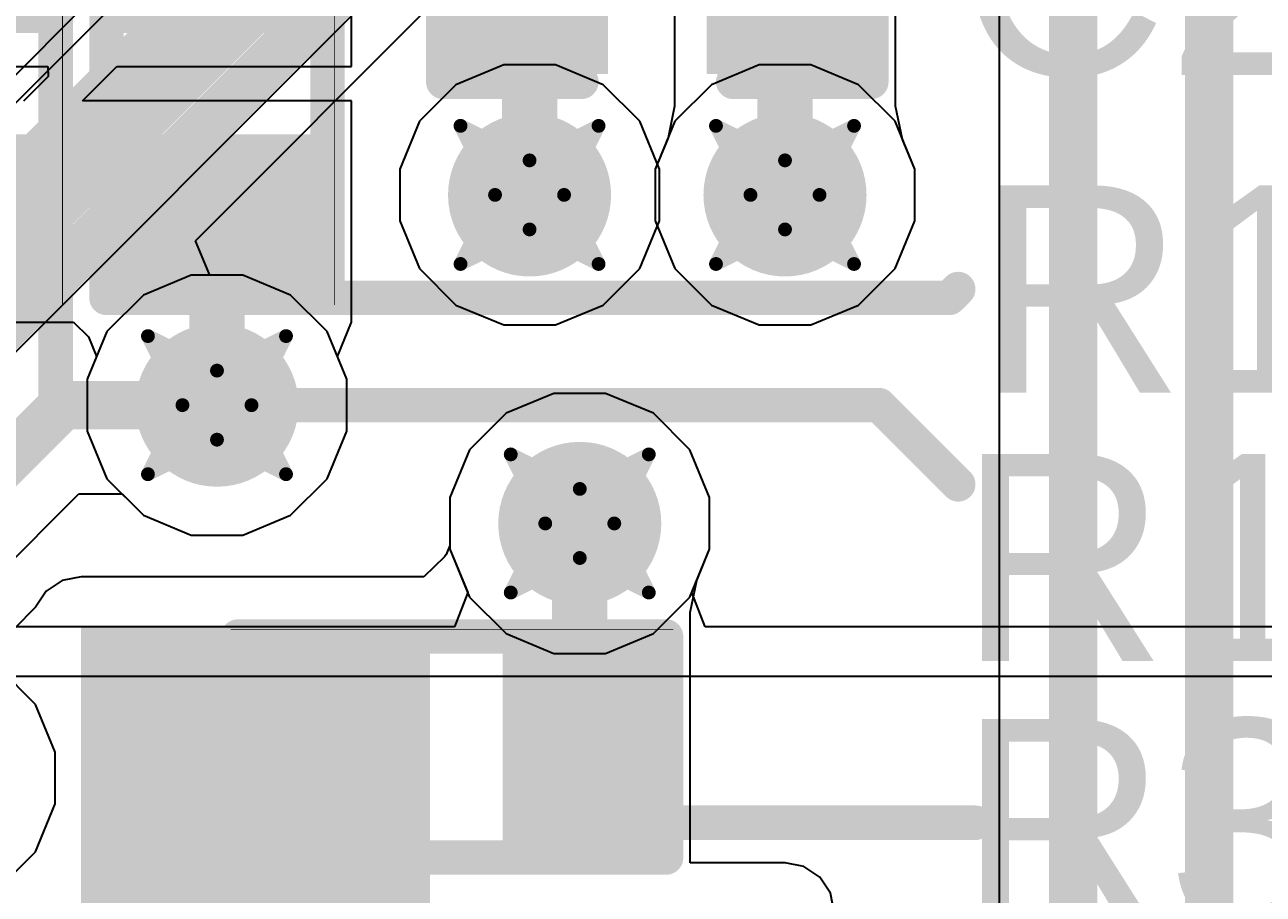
# Model space of a CAD drawing. Header units: inches. Extents: x -3 to 289, y -11 to 89.
# Drawn here: x 99.68 to 104.237, y 8.444 to 11.641 of the extents above; entities that cross this region are included whole.
import ezdxf

# ---------------------------------------------------------------- set-up
doc = ezdxf.new("R2010")
doc.units = ezdxf.units.IN
for name, color, linetype in [('Bottom Layer', 5, 'Continuous'), ('Drill Drawing', 1, 'Continuous'), ('Layer 1', 16, 'Continuous'), ('Layer 2', 76, 'Continuous'), ('Top Layer', 1, 'Continuous'), ('Top Overlay', 2, 'Continuous'), ('Top Paste', 8, 'Continuous'), ('Top Solder', 216, 'Continuous'), ('Via Holes', 16, 'Continuous')]:
    doc.layers.add(name, color=color, linetype=linetype)
doc.styles.add('Arial', font='', dxfattribs={"height": 0.2})
doc.styles.get('Arial').set_extended_font_data('Arial')

# ---------------------------------------------------------------- blocks, each defined once
blk = doc.blocks.new('R___0402_34')
at = {"layer": 'Top Layer'}
for points in [[(-0.6985, -0.3175), (-0.6985, 0.3175), (-0.2413, 0.3175), (-0.2413, -0.3175)], [(0.2413, -0.3175), (0.2413, 0.3175), (0.6985, 0.3175), (0.6985, -0.3175)]]:
    blk.add_hatch(color=1, dxfattribs=at).paths.add_polyline_path(points)
at = {"layer": 'Top Paste'}
for points in [[(-0.6985, -0.3175), (-0.6985, 0.3175), (-0.2413, 0.3175), (-0.2413, -0.3175)], [(0.2413, -0.3175), (0.2413, 0.3175), (0.6985, 0.3175), (0.6985, -0.3175)]]:
    blk.add_hatch(color=8, dxfattribs=at).paths.add_polyline_path(points)
at = {"layer": 'Top Solder'}
for points in [[(-0.7535, -0.3725), (-0.7535, 0.3725), (-0.1863, 0.3725), (-0.1863, -0.3725)], [(0.1863, -0.3725), (0.1863, 0.3725), (0.7535, 0.3725), (0.7535, -0.3725)]]:
    blk.add_hatch(color=216, dxfattribs=at).paths.add_polyline_path(points)
at = {"layer": 'Top Overlay'}
for points in [[(0.7874, 0.4064, 0.127, 0.127, 0), (-0.7874, 0.4064, 0.127, 0.127, 0)], [(-0.7874, 0.4064, 0.127, 0.127, 0), (-0.7874, -0.4064, 0.127, 0.127, 0)], [(0.7874, 0.4064, 0.127, 0.127, 0), (0.7874, -0.4064, 0.127, 0.127, 0)], [(0.7874, -0.4064, 0.127, 0.127, 0), (-0.7874, -0.4064, 0.127, 0.127, 0)], [(0.8128, -0.4318, 0.00323, 0.00323, 0), (-0.8128, -0.4318, 0.00323, 0.00323, 0)]]:
    blk.add_lwpolyline(points, format="xyseb", dxfattribs=at)
for points in [[(-0.8191, 0.4064, 0.0635, 0.0635, 1), (-0.7556, 0.4064, 0.0635, 0.0635, 1)], [(-0.8191, 0.4064, 0.0635, 0.0635, 1), (-0.7556, 0.4064, 0.0635, 0.0635, 1)], [(0.7556, 0.4064, 0.0635, 0.0635, 1), (0.8191, 0.4064, 0.0635, 0.0635, 1)], [(0.7556, 0.4064, 0.0635, 0.0635, 1), (0.8191, 0.4064, 0.0635, 0.0635, 1)], [(-0.8191, -0.4064, 0.0635, 0.0635, 1), (-0.7556, -0.4064, 0.0635, 0.0635, 1)], [(-0.8191, -0.4064, 0.0635, 0.0635, 1), (-0.7556, -0.4064, 0.0635, 0.0635, 1)], [(0.7556, -0.4064, 0.0635, 0.0635, 1), (0.8191, -0.4064, 0.0635, 0.0635, 1)], [(0.7556, -0.4064, 0.0635, 0.0635, 1), (0.8191, -0.4064, 0.0635, 0.0635, 1)], [(-0.8136, -0.4318, 0.00161, 0.00161, 1), (-0.812, -0.4318, 0.00161, 0.00161, 1)], [(0.812, -0.4318, 0.00161, 0.00161, 1), (0.8136, -0.4318, 0.00161, 0.00161, 1)]]:
    blk.add_lwpolyline(points, format="xyseb", close=True, dxfattribs=at)
blk = doc.blocks.new('R___0402_49')
at = {"layer": 'Top Layer'}
for points in [[(-0.6985, -0.3175), (-0.6985, 0.3175), (-0.2413, 0.3175), (-0.2413, -0.3175)], [(0.2413, -0.3175), (0.2413, 0.3175), (0.6985, 0.3175), (0.6985, -0.3175)]]:
    blk.add_hatch(color=1, dxfattribs=at).paths.add_polyline_path(points)
at = {"layer": 'Top Paste'}
for points in [[(-0.6985, -0.3175), (-0.6985, 0.3175), (-0.2413, 0.3175), (-0.2413, -0.3175)], [(0.2413, -0.3175), (0.2413, 0.3175), (0.6985, 0.3175), (0.6985, -0.3175)]]:
    blk.add_hatch(color=8, dxfattribs=at).paths.add_polyline_path(points)
at = {"layer": 'Top Solder'}
for points in [[(-0.7535, -0.3725), (-0.7535, 0.3725), (-0.1863, 0.3725), (-0.1863, -0.3725)], [(0.1863, -0.3725), (0.1863, 0.3725), (0.7535, 0.3725), (0.7535, -0.3725)]]:
    blk.add_hatch(color=216, dxfattribs=at).paths.add_polyline_path(points)
at = {"layer": 'Top Overlay'}
for points in [[(-0.7874, 0.4064, 0.127, 0.127, 0), (-0.7874, -0.4064, 0.127, 0.127, 0)], [(-0.7874, 0.4064, 0.127, 0.127, 0), (0.7874, 0.4064, 0.127, 0.127, 0)], [(0.7874, 0.4064, 0.127, 0.127, 0), (0.7874, -0.4064, 0.127, 0.127, 0)], [(-0.7874, -0.4064, 0.127, 0.127, 0), (0.7874, -0.4064, 0.127, 0.127, 0)], [(-0.8128, -0.4318, 0.00323, 0.00323, 0), (0.8128, -0.4318, 0.00323, 0.00323, 0)]]:
    blk.add_lwpolyline(points, format="xyseb", dxfattribs=at)
for points in [[(-0.8191, 0.4064, 0.0635, 0.0635, 1), (-0.7556, 0.4064, 0.0635, 0.0635, 1)], [(-0.8191, 0.4064, 0.0635, 0.0635, 1), (-0.7556, 0.4064, 0.0635, 0.0635, 1)], [(0.7556, 0.4064, 0.0635, 0.0635, 1), (0.8191, 0.4064, 0.0635, 0.0635, 1)], [(0.7556, 0.4064, 0.0635, 0.0635, 1), (0.8191, 0.4064, 0.0635, 0.0635, 1)], [(-0.8191, -0.4064, 0.0635, 0.0635, 1), (-0.7556, -0.4064, 0.0635, 0.0635, 1)], [(-0.8191, -0.4064, 0.0635, 0.0635, 1), (-0.7556, -0.4064, 0.0635, 0.0635, 1)], [(0.7556, -0.4064, 0.0635, 0.0635, 1), (0.8191, -0.4064, 0.0635, 0.0635, 1)], [(0.7556, -0.4064, 0.0635, 0.0635, 1), (0.8191, -0.4064, 0.0635, 0.0635, 1)], [(-0.8136, -0.4318, 0.00161, 0.00161, 1), (-0.812, -0.4318, 0.00161, 0.00161, 1)], [(0.812, -0.4318, 0.00161, 0.00161, 1), (0.8136, -0.4318, 0.00161, 0.00161, 1)]]:
    blk.add_lwpolyline(points, format="xyseb", close=True, dxfattribs=at)
blk = doc.blocks.new('R___0402_50')
at = {"layer": 'Top Layer'}
for points in [[(-0.6985, -0.3175), (-0.6985, 0.3175), (-0.2413, 0.3175), (-0.2413, -0.3175)], [(0.2413, -0.3175), (0.2413, 0.3175), (0.6985, 0.3175), (0.6985, -0.3175)]]:
    blk.add_hatch(color=1, dxfattribs=at).paths.add_polyline_path(points)
at = {"layer": 'Top Paste'}
for points in [[(-0.6985, -0.3175), (-0.6985, 0.3175), (-0.2413, 0.3175), (-0.2413, -0.3175)], [(0.2413, -0.3175), (0.2413, 0.3175), (0.6985, 0.3175), (0.6985, -0.3175)]]:
    blk.add_hatch(color=8, dxfattribs=at).paths.add_polyline_path(points)
at = {"layer": 'Top Solder'}
for points in [[(-0.7535, -0.3725), (-0.7535, 0.3725), (-0.1863, 0.3725), (-0.1863, -0.3725)], [(0.1863, -0.3725), (0.1863, 0.3725), (0.7535, 0.3725), (0.7535, -0.3725)]]:
    blk.add_hatch(color=216, dxfattribs=at).paths.add_polyline_path(points)
at = {"layer": 'Top Overlay'}
for points in [[(-0.7874, 0.4064, 0.127, 0.127, 0), (-0.7874, -0.4064, 0.127, 0.127, 0)], [(-0.7874, 0.4064, 0.127, 0.127, 0), (0.7874, 0.4064, 0.127, 0.127, 0)], [(0.7874, 0.4064, 0.127, 0.127, 0), (0.7874, -0.4064, 0.127, 0.127, 0)], [(-0.7874, -0.4064, 0.127, 0.127, 0), (0.7874, -0.4064, 0.127, 0.127, 0)], [(-0.8128, -0.4318, 0.00323, 0.00323, 0), (0.8128, -0.4318, 0.00323, 0.00323, 0)]]:
    blk.add_lwpolyline(points, format="xyseb", dxfattribs=at)
for points in [[(-0.8191, 0.4064, 0.0635, 0.0635, 1), (-0.7556, 0.4064, 0.0635, 0.0635, 1)], [(-0.8191, 0.4064, 0.0635, 0.0635, 1), (-0.7556, 0.4064, 0.0635, 0.0635, 1)], [(0.7556, 0.4064, 0.0635, 0.0635, 1), (0.8191, 0.4064, 0.0635, 0.0635, 1)], [(0.7556, 0.4064, 0.0635, 0.0635, 1), (0.8191, 0.4064, 0.0635, 0.0635, 1)], [(-0.8191, -0.4064, 0.0635, 0.0635, 1), (-0.7556, -0.4064, 0.0635, 0.0635, 1)], [(-0.8191, -0.4064, 0.0635, 0.0635, 1), (-0.7556, -0.4064, 0.0635, 0.0635, 1)], [(0.7556, -0.4064, 0.0635, 0.0635, 1), (0.8191, -0.4064, 0.0635, 0.0635, 1)], [(0.7556, -0.4064, 0.0635, 0.0635, 1), (0.8191, -0.4064, 0.0635, 0.0635, 1)], [(-0.8136, -0.4318, 0.00161, 0.00161, 1), (-0.812, -0.4318, 0.00161, 0.00161, 1)], [(0.812, -0.4318, 0.00161, 0.00161, 1), (0.8136, -0.4318, 0.00161, 0.00161, 1)]]:
    blk.add_lwpolyline(points, format="xyseb", close=True, dxfattribs=at)
blk = doc.blocks.new('____0402_130')
at = {"layer": 'Top Layer'}
for points in [[(-0.6985, -0.3175), (-0.6985, 0.3175), (-0.2413, 0.3175), (-0.2413, -0.3175)], [(0.2413, -0.3175), (0.2413, 0.3175), (0.6985, 0.3175), (0.6985, -0.3175)]]:
    blk.add_hatch(color=1, dxfattribs=at).paths.add_polyline_path(points)
at = {"layer": 'Top Paste'}
for points in [[(-0.6985, -0.3175), (-0.6985, 0.3175), (-0.2413, 0.3175), (-0.2413, -0.3175)], [(0.2413, -0.3175), (0.2413, 0.3175), (0.6985, 0.3175), (0.6985, -0.3175)]]:
    blk.add_hatch(color=8, dxfattribs=at).paths.add_polyline_path(points)
at = {"layer": 'Top Solder'}
for points in [[(-0.7585, -0.3775), (-0.7585, 0.3775), (-0.1813, 0.3775), (-0.1813, -0.3775)], [(0.1813, -0.3775), (0.1813, 0.3775), (0.7585, 0.3775), (0.7585, -0.3775)]]:
    blk.add_hatch(color=216, dxfattribs=at).paths.add_polyline_path(points)
at = {"layer": 'Top Overlay'}
for points in [[(-0.7874, -0.4064, 0.127, 0.127, 0), (-0.7874, 0.4064, 0.127, 0.127, 0)], [(-0.7874, 0.4064, 0.127, 0.127, 0), (-0.2794, 0.4064, 0.127, 0.127, 0)], [(0.2794, 0.4064, 0.127, 0.127, 0), (0.7874, 0.4064, 0.127, 0.127, 0)], [(0.7874, -0.4064, 0.127, 0.127, 0), (0.7874, 0.4064, 0.127, 0.127, 0)], [(-0.7874, -0.4064, 0.127, 0.127, 0), (-0.2794, -0.4064, 0.127, 0.127, 0)], [(0.2794, -0.4064, 0.127, 0.127, 0), (0.7874, -0.4064, 0.127, 0.127, 0)]]:
    blk.add_lwpolyline(points, format="xyseb", dxfattribs=at)
for points in [[(-0.8191, 0.4064, 0.0635, 0.0635, 1), (-0.7556, 0.4064, 0.0635, 0.0635, 1)], [(-0.8191, 0.4064, 0.0635, 0.0635, 1), (-0.7556, 0.4064, 0.0635, 0.0635, 1)], [(-0.3111, 0.4064, 0.0635, 0.0635, 1), (-0.2477, 0.4064, 0.0635, 0.0635, 1)], [(0.2477, 0.4064, 0.0635, 0.0635, 1), (0.3111, 0.4064, 0.0635, 0.0635, 1)], [(0.7556, 0.4064, 0.0635, 0.0635, 1), (0.8191, 0.4064, 0.0635, 0.0635, 1)], [(0.7556, 0.4064, 0.0635, 0.0635, 1), (0.8191, 0.4064, 0.0635, 0.0635, 1)], [(-0.8191, -0.4064, 0.0635, 0.0635, 1), (-0.7556, -0.4064, 0.0635, 0.0635, 1)], [(-0.8191, -0.4064, 0.0635, 0.0635, 1), (-0.7556, -0.4064, 0.0635, 0.0635, 1)], [(-0.3111, -0.4064, 0.0635, 0.0635, 1), (-0.2477, -0.4064, 0.0635, 0.0635, 1)], [(0.2477, -0.4064, 0.0635, 0.0635, 1), (0.3111, -0.4064, 0.0635, 0.0635, 1)], [(0.7556, -0.4064, 0.0635, 0.0635, 1), (0.8191, -0.4064, 0.0635, 0.0635, 1)], [(0.7556, -0.4064, 0.0635, 0.0635, 1), (0.8191, -0.4064, 0.0635, 0.0635, 1)]]:
    blk.add_lwpolyline(points, format="xyseb", close=True, dxfattribs=at)

msp = doc.modelspace()

# ---------------------------------------------------------------- hatches: boundary and pattern name
at = {"layer": 'Bottom Layer'}
h = msp.add_hatch(color=5, dxfattribs=at)
edge = h.paths.add_edge_path()
edge.add_arc((101.5375, 11.0154), 0.3, 0, 360)
h = msp.add_hatch(color=5, dxfattribs=at)
edge = h.paths.add_edge_path()
edge.add_arc((102.4773, 11.0154), 0.3, 0, 360)
h = msp.add_hatch(color=5, dxfattribs=at)
edge = h.paths.add_edge_path()
edge.add_arc((100.3875, 10.2423), 0.3, 0, 360)
h = msp.add_hatch(color=5, dxfattribs=at)
edge = h.paths.add_edge_path()
edge.add_arc((101.7222, 9.8072), 0.3, 0, 360)
at = {"layer": 'Layer 1'}
h = msp.add_hatch(color=16, dxfattribs=at)
edge = h.paths.add_edge_path()
edge.add_arc((101.5375, 11.0154), 0.3, 0, 360)
h = msp.add_hatch(color=16, dxfattribs=at)
edge = h.paths.add_edge_path()
edge.add_arc((102.4773, 11.0154), 0.3, 0, 360)
h = msp.add_hatch(color=16, dxfattribs=at)
edge = h.paths.add_edge_path()
edge.add_arc((100.3875, 10.2423), 0.3, 0, 360)
h = msp.add_hatch(color=16, dxfattribs=at)
edge = h.paths.add_edge_path()
edge.add_arc((101.7222, 9.8072), 0.3, 0, 360)
at = {"layer": 'Layer 2'}
h = msp.add_hatch(color=76, dxfattribs=at)
edge = h.paths.add_edge_path()
edge.add_arc((101.5375, 11.0154), 0.3, 0, 360)
h = msp.add_hatch(color=76, dxfattribs=at)
edge = h.paths.add_edge_path()
edge.add_arc((102.4773, 11.0154), 0.3, 0, 360)
h = msp.add_hatch(color=76, dxfattribs=at)
edge = h.paths.add_edge_path()
edge.add_arc((100.3875, 10.2423), 0.3, 0, 360)
h = msp.add_hatch(color=76, dxfattribs=at)
edge = h.paths.add_edge_path()
edge.add_arc((101.7222, 9.8072), 0.3, 0, 360)
at = {"layer": 'Top Layer'}
h = msp.add_hatch(color=1, dxfattribs=at)
edge = h.paths.add_edge_path()
edge.add_arc((101.5375, 11.0154), 0.3, 0, 360)
h = msp.add_hatch(color=1, dxfattribs=at)
edge = h.paths.add_edge_path()
edge.add_arc((102.4773, 11.0154), 0.3, 0, 360)
h = msp.add_hatch(color=1, dxfattribs=at)
edge = h.paths.add_edge_path()
edge.add_arc((100.3875, 10.2423), 0.3, 0, 360)
h = msp.add_hatch(color=1, dxfattribs=at)
edge = h.paths.add_edge_path()
edge.add_arc((101.7222, 9.8072), 0.3, 0, 360)
msp.add_hatch(color=1, dxfattribs=at).paths.add_polyline_path([(99.8875, 6.978), (101.1709, 6.978), (101.1709, 9.4295), (99.8875, 9.4295)])
at = {"layer": 'Via Holes'}
h = msp.add_hatch(color=7, dxfattribs=at)
edge = h.paths.add_edge_path()
edge.add_arc((101.5375, 11.0154), 0.15, 0, 360)
h = msp.add_hatch(color=7, dxfattribs=at)
edge = h.paths.add_edge_path()
edge.add_arc((102.4773, 11.0154), 0.15, 0, 360)
h = msp.add_hatch(color=7, dxfattribs=at)
edge = h.paths.add_edge_path()
edge.add_arc((100.3875, 10.2423), 0.15, 0, 360)
h = msp.add_hatch(color=7, dxfattribs=at)
edge = h.paths.add_edge_path()
edge.add_arc((101.7222, 9.8072), 0.15, 0, 360)

# ---------------------------------------------------------------- linework, layer by layer
at = {"layer": 'Bottom Layer'}
for p, q in [((100.3638, 12.0708), (99.2207, 10.9278)), ((99.2883, 10.0798), (100.9164, 11.7078)), ((102.3823, 11.4932), (102.2066, 11.4205)), ((102.5723, 11.4932), (102.3823, 11.4932)), ((102.748, 11.4205), (102.5723, 11.4932)), ((102.2066, 11.4205), (102.0722, 11.2861)), ((102.8824, 11.2861), (102.748, 11.4205)), ((102.0722, 11.2861), (101.9995, 11.1105)), ((102.9551, 11.1105), (102.8824, 11.2861)), ((101.9995, 11.1105), (101.9995, 10.9204)), ((102.9551, 10.9204), (102.9551, 11.1105)), ((101.9995, 10.9204), (102.0722, 10.7448)), ((102.8824, 10.7448), (102.9551, 10.9204)), ((100.2925, 10.7201), (100.1168, 10.6473)), ((100.4825, 10.7201), (100.2925, 10.7201)), ((100.6582, 10.6473), (100.4825, 10.7201)), ((102.0722, 10.7448), (102.2066, 10.6104)), ((102.748, 10.6104), (102.8824, 10.7448)), ((100.1168, 10.6473), (99.9824, 10.5129)), ((100.7926, 10.5129), (100.6582, 10.6473)), ((102.2066, 10.6104), (102.3823, 10.5376)), ((102.5723, 10.5376), (102.748, 10.6104)), ((102.3823, 10.5376), (102.5723, 10.5376)), ((99.9824, 10.5129), (99.9097, 10.3373)), ((100.8653, 10.3373), (100.7926, 10.5129)), ((99.9097, 10.3373), (99.9097, 10.1472)), ((100.8653, 10.1472), (100.8653, 10.3373)), ((101.6272, 10.285), (101.4516, 10.2122)), ((101.8172, 10.285), (101.6272, 10.285)), ((101.9929, 10.2122), (101.8172, 10.285)), ((101.4516, 10.2122), (101.3171, 10.0778)), ((102.1273, 10.0778), (101.9929, 10.2122)), ((99.9097, 10.1472), (99.9824, 9.9716)), ((100.7926, 9.9716), (100.8653, 10.1472)), ((101.3171, 10.0778), (101.2444, 9.9022)), ((102.2, 9.9022), (102.1273, 10.0778)), ((99.9824, 9.9716), (100.1168, 9.8372)), ((100.6582, 9.8372), (100.7926, 9.9716)), ((101.2444, 9.9022), (101.2444, 9.7121)), ((102.2, 9.7121), (102.2, 9.9022)), ((100.1168, 9.8372), (100.2925, 9.7645)), ((100.4825, 9.7645), (100.6582, 9.8372)), ((100.2925, 9.7645), (100.4825, 9.7645)), ((101.2444, 9.7121), (101.3099, 9.5539)), ((102.1345, 9.5539), (102.2, 9.7121)), ((101.3099, 9.5539), (101.2608, 9.4269)), ((102.1836, 9.4269), (102.1345, 9.5539)), ((101.2608, 9.4269), (98.8248, 9.4269)), ((116.4154, 9.4269), (102.1836, 9.4269)), ((98.8248, 9.2456), (117.7772, 9.2456))]:
    msp.add_line(p, q, dxfattribs=at)
msp.add_lwpolyline([(99.0594, 10.3087, 0.2794, 0.2794, 0), (100.6875, 11.9368, 0.2794, 0.2794, 0)], format="xyseb", dxfattribs=at)
at = {"layer": 'Drill Drawing'}
for points in [[(101.2835, 11.2694, 0.0508, 0.0508, 0), (101.5375, 11.1424, 0.0508, 0.0508, 0)], [(101.2835, 11.2694, 0.0508, 0.0508, 0), (101.4105, 11.0154, 0.0508, 0.0508, 0)], [(101.5375, 11.1424, 0.0508, 0.0508, 0), (101.7915, 11.2694, 0.0508, 0.0508, 0)], [(101.6645, 11.0154, 0.0508, 0.0508, 0), (101.7915, 11.2694, 0.0508, 0.0508, 0)], [(102.2233, 11.2694, 0.0508, 0.0508, 0), (102.4773, 11.1424, 0.0508, 0.0508, 0)], [(102.2233, 11.2694, 0.0508, 0.0508, 0), (102.3503, 11.0154, 0.0508, 0.0508, 0)], [(102.4773, 11.1424, 0.0508, 0.0508, 0), (102.7313, 11.2694, 0.0508, 0.0508, 0)], [(102.6043, 11.0154, 0.0508, 0.0508, 0), (102.7313, 11.2694, 0.0508, 0.0508, 0)], [(101.2835, 10.7614, 0.0508, 0.0508, 0), (101.4105, 11.0154, 0.0508, 0.0508, 0)], [(101.6645, 11.0154, 0.0508, 0.0508, 0), (101.7915, 10.7614, 0.0508, 0.0508, 0)], [(102.2233, 10.7614, 0.0508, 0.0508, 0), (102.3503, 11.0154, 0.0508, 0.0508, 0)], [(102.6043, 11.0154, 0.0508, 0.0508, 0), (102.7313, 10.7614, 0.0508, 0.0508, 0)], [(101.2835, 10.7614, 0.0508, 0.0508, 0), (101.5375, 10.8884, 0.0508, 0.0508, 0)], [(101.5375, 10.8884, 0.0508, 0.0508, 0), (101.7915, 10.7614, 0.0508, 0.0508, 0)], [(102.2233, 10.7614, 0.0508, 0.0508, 0), (102.4773, 10.8884, 0.0508, 0.0508, 0)], [(102.4773, 10.8884, 0.0508, 0.0508, 0), (102.7313, 10.7614, 0.0508, 0.0508, 0)], [(100.1335, 10.4963, 0.0508, 0.0508, 0), (100.3875, 10.3693, 0.0508, 0.0508, 0)], [(100.1335, 10.4963, 0.0508, 0.0508, 0), (100.2605, 10.2423, 0.0508, 0.0508, 0)], [(100.3875, 10.3693, 0.0508, 0.0508, 0), (100.6415, 10.4963, 0.0508, 0.0508, 0)], [(100.5145, 10.2423, 0.0508, 0.0508, 0), (100.6415, 10.4963, 0.0508, 0.0508, 0)], [(100.1335, 9.9883, 0.0508, 0.0508, 0), (100.2605, 10.2423, 0.0508, 0.0508, 0)], [(100.5145, 10.2423, 0.0508, 0.0508, 0), (100.6415, 9.9883, 0.0508, 0.0508, 0)], [(100.1335, 9.9883, 0.0508, 0.0508, 0), (100.3875, 10.1153, 0.0508, 0.0508, 0)], [(100.3875, 10.1153, 0.0508, 0.0508, 0), (100.6415, 9.9883, 0.0508, 0.0508, 0)], [(101.4682, 10.0612, 0.0508, 0.0508, 0), (101.7222, 9.9342, 0.0508, 0.0508, 0)], [(101.4682, 10.0612, 0.0508, 0.0508, 0), (101.5952, 9.8072, 0.0508, 0.0508, 0)], [(101.7222, 9.9342, 0.0508, 0.0508, 0), (101.9762, 10.0612, 0.0508, 0.0508, 0)], [(101.8492, 9.8072, 0.0508, 0.0508, 0), (101.9762, 10.0612, 0.0508, 0.0508, 0)], [(101.4682, 9.5532, 0.0508, 0.0508, 0), (101.5952, 9.8072, 0.0508, 0.0508, 0)], [(101.8492, 9.8072, 0.0508, 0.0508, 0), (101.9762, 9.5532, 0.0508, 0.0508, 0)], [(101.4682, 9.5532, 0.0508, 0.0508, 0), (101.7222, 9.6802, 0.0508, 0.0508, 0)], [(101.7222, 9.6802, 0.0508, 0.0508, 0), (101.9762, 9.5532, 0.0508, 0.0508, 0)]]:
    msp.add_lwpolyline(points, format="xyseb", dxfattribs=at)
for points in [[(101.2708, 11.2694, 0.0254, 0.0254, 1), (101.2962, 11.2694, 0.0254, 0.0254, 1)], [(101.2708, 11.2694, 0.0254, 0.0254, 1), (101.2962, 11.2694, 0.0254, 0.0254, 1)], [(101.7788, 11.2694, 0.0254, 0.0254, 1), (101.8042, 11.2694, 0.0254, 0.0254, 1)], [(101.7788, 11.2694, 0.0254, 0.0254, 1), (101.8042, 11.2694, 0.0254, 0.0254, 1)], [(102.2106, 11.2694, 0.0254, 0.0254, 1), (102.236, 11.2694, 0.0254, 0.0254, 1)], [(102.2106, 11.2694, 0.0254, 0.0254, 1), (102.236, 11.2694, 0.0254, 0.0254, 1)], [(102.7186, 11.2694, 0.0254, 0.0254, 1), (102.744, 11.2694, 0.0254, 0.0254, 1)], [(102.7186, 11.2694, 0.0254, 0.0254, 1), (102.744, 11.2694, 0.0254, 0.0254, 1)], [(101.5248, 11.1424, 0.0254, 0.0254, 1), (101.5502, 11.1424, 0.0254, 0.0254, 1)], [(101.5248, 11.1424, 0.0254, 0.0254, 1), (101.5502, 11.1424, 0.0254, 0.0254, 1)], [(102.4646, 11.1424, 0.0254, 0.0254, 1), (102.49, 11.1424, 0.0254, 0.0254, 1)], [(102.4646, 11.1424, 0.0254, 0.0254, 1), (102.49, 11.1424, 0.0254, 0.0254, 1)], [(101.3978, 11.0154, 0.0254, 0.0254, 1), (101.4232, 11.0154, 0.0254, 0.0254, 1)], [(101.3978, 11.0154, 0.0254, 0.0254, 1), (101.4232, 11.0154, 0.0254, 0.0254, 1)], [(101.6518, 11.0154, 0.0254, 0.0254, 1), (101.6772, 11.0154, 0.0254, 0.0254, 1)], [(101.6518, 11.0154, 0.0254, 0.0254, 1), (101.6772, 11.0154, 0.0254, 0.0254, 1)], [(102.3376, 11.0154, 0.0254, 0.0254, 1), (102.363, 11.0154, 0.0254, 0.0254, 1)], [(102.3376, 11.0154, 0.0254, 0.0254, 1), (102.363, 11.0154, 0.0254, 0.0254, 1)], [(102.5916, 11.0154, 0.0254, 0.0254, 1), (102.617, 11.0154, 0.0254, 0.0254, 1)], [(102.5916, 11.0154, 0.0254, 0.0254, 1), (102.617, 11.0154, 0.0254, 0.0254, 1)], [(101.5248, 10.8884, 0.0254, 0.0254, 1), (101.5502, 10.8884, 0.0254, 0.0254, 1)], [(101.5248, 10.8884, 0.0254, 0.0254, 1), (101.5502, 10.8884, 0.0254, 0.0254, 1)], [(102.4646, 10.8884, 0.0254, 0.0254, 1), (102.49, 10.8884, 0.0254, 0.0254, 1)], [(102.4646, 10.8884, 0.0254, 0.0254, 1), (102.49, 10.8884, 0.0254, 0.0254, 1)], [(101.2708, 10.7614, 0.0254, 0.0254, 1), (101.2962, 10.7614, 0.0254, 0.0254, 1)], [(101.2708, 10.7614, 0.0254, 0.0254, 1), (101.2962, 10.7614, 0.0254, 0.0254, 1)], [(101.7788, 10.7614, 0.0254, 0.0254, 1), (101.8042, 10.7614, 0.0254, 0.0254, 1)], [(101.7788, 10.7614, 0.0254, 0.0254, 1), (101.8042, 10.7614, 0.0254, 0.0254, 1)], [(102.2106, 10.7614, 0.0254, 0.0254, 1), (102.236, 10.7614, 0.0254, 0.0254, 1)], [(102.2106, 10.7614, 0.0254, 0.0254, 1), (102.236, 10.7614, 0.0254, 0.0254, 1)], [(102.7186, 10.7614, 0.0254, 0.0254, 1), (102.744, 10.7614, 0.0254, 0.0254, 1)], [(102.7186, 10.7614, 0.0254, 0.0254, 1), (102.744, 10.7614, 0.0254, 0.0254, 1)], [(100.1208, 10.4963, 0.0254, 0.0254, 1), (100.1462, 10.4963, 0.0254, 0.0254, 1)], [(100.1208, 10.4963, 0.0254, 0.0254, 1), (100.1462, 10.4963, 0.0254, 0.0254, 1)], [(100.6288, 10.4963, 0.0254, 0.0254, 1), (100.6542, 10.4963, 0.0254, 0.0254, 1)], [(100.6288, 10.4963, 0.0254, 0.0254, 1), (100.6542, 10.4963, 0.0254, 0.0254, 1)], [(100.3748, 10.3693, 0.0254, 0.0254, 1), (100.4002, 10.3693, 0.0254, 0.0254, 1)], [(100.3748, 10.3693, 0.0254, 0.0254, 1), (100.4002, 10.3693, 0.0254, 0.0254, 1)], [(100.2478, 10.2423, 0.0254, 0.0254, 1), (100.2732, 10.2423, 0.0254, 0.0254, 1)], [(100.2478, 10.2423, 0.0254, 0.0254, 1), (100.2732, 10.2423, 0.0254, 0.0254, 1)], [(100.5018, 10.2423, 0.0254, 0.0254, 1), (100.5272, 10.2423, 0.0254, 0.0254, 1)], [(100.5018, 10.2423, 0.0254, 0.0254, 1), (100.5272, 10.2423, 0.0254, 0.0254, 1)], [(100.3748, 10.1153, 0.0254, 0.0254, 1), (100.4002, 10.1153, 0.0254, 0.0254, 1)], [(100.3748, 10.1153, 0.0254, 0.0254, 1), (100.4002, 10.1153, 0.0254, 0.0254, 1)], [(101.4555, 10.0612, 0.0254, 0.0254, 1), (101.4809, 10.0612, 0.0254, 0.0254, 1)], [(101.4555, 10.0612, 0.0254, 0.0254, 1), (101.4809, 10.0612, 0.0254, 0.0254, 1)], [(101.9635, 10.0612, 0.0254, 0.0254, 1), (101.9889, 10.0612, 0.0254, 0.0254, 1)], [(101.9635, 10.0612, 0.0254, 0.0254, 1), (101.9889, 10.0612, 0.0254, 0.0254, 1)], [(100.1208, 9.9883, 0.0254, 0.0254, 1), (100.1462, 9.9883, 0.0254, 0.0254, 1)], [(100.1208, 9.9883, 0.0254, 0.0254, 1), (100.1462, 9.9883, 0.0254, 0.0254, 1)], [(100.6288, 9.9883, 0.0254, 0.0254, 1), (100.6542, 9.9883, 0.0254, 0.0254, 1)], [(100.6288, 9.9883, 0.0254, 0.0254, 1), (100.6542, 9.9883, 0.0254, 0.0254, 1)], [(101.7095, 9.9342, 0.0254, 0.0254, 1), (101.7349, 9.9342, 0.0254, 0.0254, 1)], [(101.7095, 9.9342, 0.0254, 0.0254, 1), (101.7349, 9.9342, 0.0254, 0.0254, 1)], [(101.5825, 9.8072, 0.0254, 0.0254, 1), (101.6079, 9.8072, 0.0254, 0.0254, 1)], [(101.5825, 9.8072, 0.0254, 0.0254, 1), (101.6079, 9.8072, 0.0254, 0.0254, 1)], [(101.8365, 9.8072, 0.0254, 0.0254, 1), (101.8619, 9.8072, 0.0254, 0.0254, 1)], [(101.8365, 9.8072, 0.0254, 0.0254, 1), (101.8619, 9.8072, 0.0254, 0.0254, 1)], [(101.7095, 9.6802, 0.0254, 0.0254, 1), (101.7349, 9.6802, 0.0254, 0.0254, 1)], [(101.7095, 9.6802, 0.0254, 0.0254, 1), (101.7349, 9.6802, 0.0254, 0.0254, 1)], [(101.4555, 9.5532, 0.0254, 0.0254, 1), (101.4809, 9.5532, 0.0254, 0.0254, 1)], [(101.4555, 9.5532, 0.0254, 0.0254, 1), (101.4809, 9.5532, 0.0254, 0.0254, 1)], [(101.9635, 9.5532, 0.0254, 0.0254, 1), (101.9889, 9.5532, 0.0254, 0.0254, 1)], [(101.9635, 9.5532, 0.0254, 0.0254, 1), (101.9889, 9.5532, 0.0254, 0.0254, 1)]]:
    msp.add_lwpolyline(points, format="xyseb", close=True, dxfattribs=at)
at = {"layer": 'Layer 1'}
for p, q in [((100.308, 10.8471), (103.688, 14.2271)), ((101.8073, 13.6185), (99.2106, 11.0217)), ((102.3823, 11.4932), (102.2066, 11.4205)), ((102.5723, 11.4932), (102.3823, 11.4932)), ((102.748, 11.4205), (102.5723, 11.4932)), ((102.2066, 11.4205), (102.0722, 11.2861)), ((102.8824, 11.2861), (102.748, 11.4205)), ((102.0722, 11.2861), (101.9995, 11.1105)), ((102.9551, 11.1105), (102.8824, 11.2861)), ((101.9995, 11.1105), (101.9995, 10.9204)), ((102.9551, 10.9204), (102.9551, 11.1105)), ((101.9995, 10.9204), (102.0722, 10.7448)), ((102.8824, 10.7448), (102.9551, 10.9204)), ((100.3606, 10.7201), (100.308, 10.8471)), ((100.4825, 10.7201), (100.3606, 10.7201)), ((100.6582, 10.6473), (100.4825, 10.7201)), ((102.0722, 10.7448), (102.2066, 10.6104)), ((102.748, 10.6104), (102.8824, 10.7448)), ((100.7926, 10.5129), (100.6582, 10.6473)), ((102.2066, 10.6104), (102.3823, 10.5376)), ((102.5723, 10.5376), (102.748, 10.6104)), ((102.3823, 10.5376), (102.5723, 10.5376)), ((100.8653, 10.3373), (100.7926, 10.5129)), ((100.8653, 10.1472), (100.8653, 10.3373)), ((101.6272, 10.285), (101.4516, 10.2122)), ((101.8172, 10.285), (101.6272, 10.285)), ((101.9929, 10.2122), (101.8172, 10.285)), ((101.4516, 10.2122), (101.3171, 10.0778)), ((102.1273, 10.0778), (101.9929, 10.2122)), ((100.7926, 9.9716), (100.8653, 10.1472)), ((101.3171, 10.0778), (101.2444, 9.9022)), ((102.2, 9.9022), (102.1273, 10.0778)), ((100.6582, 9.8372), (100.7926, 9.9716)), ((99.4296, 9.4658), (99.8794, 9.9156)), ((99.8794, 9.9156), (100.0385, 9.9156)), ((100.0385, 9.9156), (100.1168, 9.8372)), ((101.2444, 9.9022), (101.2444, 9.7121)), ((102.2, 9.7121), (102.2, 9.9022)), ((100.1168, 9.8372), (100.2925, 9.7645)), ((100.4825, 9.7645), (100.6582, 9.8372)), ((100.2925, 9.7645), (100.4825, 9.7645)), ((101.2444, 9.7121), (101.3171, 9.5365)), ((102.1273, 9.5365), (102.2, 9.7121)), ((101.3171, 9.5365), (101.4516, 9.4021)), ((101.9929, 9.4021), (102.1273, 9.5365)), ((101.4516, 9.4021), (101.6272, 9.3294)), ((101.8172, 9.3294), (101.9929, 9.4021)), ((101.6272, 9.3294), (101.8172, 9.3294)), ((99.7196, 9.1413), (99.5852, 9.2757)), ((99.7923, 8.9657), (99.7196, 9.1413)), ((99.7923, 8.7756), (99.7923, 8.9657)), ((99.7196, 8.6), (99.7923, 8.7756)), ((99.5852, 8.4656), (99.7196, 8.6))]:
    msp.add_line(p, q, dxfattribs=at)
for points in [[(97.9487, 8.8724, 0.1778, 0.1778, 0), (103.4957, 14.4194, 0.1778, 0.1778, 0)], [(97.8318, 9.2583, 0.1778, 0.1778, 0), (102.0793, 13.5058, 0.1778, 0.1778, 0)], [(98.2467, 8.6675, 0.1778, 0.1778, 0), (99.8215, 10.2423, 0.1778, 0.1778, 0)], [(99.8215, 10.2423, 0.1778, 0.1778, 0), (100.3875, 10.2423, 0.1778, 0.1778, 0)]]:
    msp.add_lwpolyline(points, format="xyseb", dxfattribs=at)
for points in [[(99.777, 10.2423, 0.0889, 0.0889, 1), (99.8659, 10.2423, 0.0889, 0.0889, 1)], [(99.777, 10.2423, 0.0889, 0.0889, 1), (99.8659, 10.2423, 0.0889, 0.0889, 1)], [(100.343, 10.2423, 0.0889, 0.0889, 1), (100.4319, 10.2423, 0.0889, 0.0889, 1)]]:
    msp.add_lwpolyline(points, format="xyseb", close=True, dxfattribs=at)
at = {"layer": 'Layer 2'}
for p, q in [((101.4425, 11.4932), (101.2668, 11.4205)), ((101.6325, 11.4932), (101.4425, 11.4932)), ((101.8082, 11.4205), (101.6325, 11.4932)), ((101.2668, 11.4205), (101.1324, 11.2861)), ((101.9426, 11.2861), (101.8082, 11.4205)), ((101.1324, 11.2861), (101.0597, 11.1105)), ((102.0153, 11.1105), (101.9426, 11.2861)), ((101.0597, 11.1105), (101.0597, 10.9204)), ((102.0153, 10.9204), (102.0153, 11.1105)), ((101.0597, 10.9204), (101.1324, 10.7448)), ((101.9426, 10.7448), (102.0153, 10.9204)), ((100.2925, 10.7201), (100.1168, 10.6473)), ((100.4825, 10.7201), (100.2925, 10.7201)), ((100.6582, 10.6473), (100.4825, 10.7201)), ((101.1324, 10.7448), (101.2668, 10.6104)), ((101.8082, 10.6104), (101.9426, 10.7448)), ((100.1168, 10.6473), (99.9824, 10.5129)), ((100.7926, 10.5129), (100.6582, 10.6473)), ((101.2668, 10.6104), (101.4425, 10.5376)), ((101.6325, 10.5376), (101.8082, 10.6104)), ((101.4425, 10.5376), (101.6325, 10.5376)), ((99.9824, 10.5129), (99.9097, 10.3373)), ((100.8653, 10.3373), (100.7926, 10.5129)), ((99.9097, 10.3373), (99.9097, 10.1472)), ((100.8653, 10.1472), (100.8653, 10.3373)), ((99.9097, 10.1472), (99.9824, 9.9716)), ((100.7926, 9.9716), (100.8653, 10.1472)), ((99.9824, 9.9716), (100.1168, 9.8372)), ((100.6582, 9.8372), (100.7926, 9.9716)), ((100.1168, 9.8372), (100.2925, 9.7645)), ((100.4825, 9.7645), (100.6582, 9.8372)), ((100.2925, 9.7645), (100.4825, 9.7645)), ((99.7196, 9.1413), (99.5852, 9.2757)), ((99.7923, 8.9657), (99.7196, 9.1413)), ((99.7923, 8.7756), (99.7923, 8.9657)), ((99.7196, 8.6), (99.7923, 8.7756)), ((99.5852, 8.4656), (99.7196, 8.6))]:
    msp.add_line(p, q, dxfattribs=at)
at = {"layer": 'Top Layer'}
for p, q in [((103.2656, 12.801), (103.2656, 6.2786)), ((102.0709, 12.3181), (102.0709, 11.3423)), ((102.8837, 11.3423), (102.8837, 12.3329)), ((100.8828, 11.4878), (100.8828, 12.005)), ((98.8922, 11.4877), (99.7651, 11.4877)), ((99.7651, 11.4877), (99.7658, 11.4877)), ((99.7658, 11.4877), (99.7659, 11.4505)), ((99.8922, 11.3608), (100.0191, 11.4878)), ((100.0191, 11.4878), (100.8828, 11.4878)), ((99.7659, 11.4505), (99.6761, 11.3607)), ((99.893, 11.3608), (99.8922, 11.3608)), ((100.0097, 11.3608), (99.893, 11.3608)), ((100.8828, 11.3608), (100.0097, 11.3608)), ((100.8828, 10.548), (100.8828, 11.3608)), ((102.0709, 11.3423), (102.047, 11.2252)), ((102.0709, 11.3423), (102.0709, 11.3423)), ((102.91, 11.2193), (102.8837, 11.3423)), ((102.8837, 11.3423), (102.8837, 11.3423)), ((102.8837, 11.3423), (102.8837, 11.3423)), ((102.047, 11.2252), (101.9995, 11.1105)), ((102.9551, 11.1105), (102.91, 11.2193)), ((101.9995, 11.1105), (101.9995, 10.9204)), ((102.9551, 10.9204), (102.9551, 11.1105)), ((101.9995, 10.9204), (102.0722, 10.7448)), ((102.8824, 10.7448), (102.9551, 10.9204)), ((102.0722, 10.7448), (102.2066, 10.6104)), ((102.748, 10.6104), (102.8824, 10.7448)), ((102.2066, 10.6104), (102.3823, 10.5376)), ((102.5723, 10.5376), (102.748, 10.6104)), ((98.9956, 10.5479), (99.8594, 10.5479)), ((99.8594, 10.5479), (99.9146, 10.4934)), ((100.8306, 10.421), (100.8828, 10.548)), ((100.8828, 10.548), (100.8828, 10.548)), ((102.3823, 10.5376), (102.5723, 10.5376)), ((99.9146, 10.4934), (99.9444, 10.421)), ((99.9444, 10.421), (99.9097, 10.3373)), ((100.8653, 10.3373), (100.8306, 10.421)), ((99.9097, 10.3373), (99.9097, 10.1472)), ((100.8653, 10.1472), (100.8653, 10.3373)), ((101.6272, 10.285), (101.4516, 10.2122)), ((101.8172, 10.285), (101.6272, 10.285)), ((101.9929, 10.2122), (101.8172, 10.285)), ((101.4516, 10.2122), (101.3171, 10.0778)), ((102.1273, 10.0778), (101.9929, 10.2122)), ((99.9097, 10.1472), (99.9824, 9.9716)), ((100.7926, 9.9716), (100.8653, 10.1472)), ((101.3171, 10.0778), (101.2444, 9.9022)), ((102.2, 9.9022), (102.1273, 10.0778)), ((99.9824, 9.9716), (100.1168, 9.8372)), ((100.6582, 9.8372), (100.7926, 9.9716)), ((101.2444, 9.9022), (101.2444, 9.7256)), ((102.2, 9.7121), (102.2, 9.9022)), ((100.1168, 9.8372), (100.2925, 9.7645)), ((100.4825, 9.7645), (100.6582, 9.8372)), ((100.2925, 9.7645), (100.4825, 9.7645)), ((101.2444, 9.7256), (101.2303, 9.6926)), ((102.1525, 9.5974), (102.2, 9.7121)), ((101.2241, 9.6841), (101.1489, 9.6108)), ((101.2303, 9.6926), (101.2241, 9.6841)), ((99.8181, 9.597), (99.7593, 9.5577)), ((99.8875, 9.6108), (99.8181, 9.597)), ((101.1489, 9.6108), (99.8875, 9.6108)), ((102.1286, 9.4803), (102.1525, 9.5974)), ((99.7593, 9.5577), (99.72, 9.4988)), ((99.72, 9.4988), (99.6422, 9.4213)), ((102.1286, 8.5593), (102.1286, 9.4803)), ((102.1286, 9.4803), (102.1286, 9.4803)), ((102.4773, 8.5593), (102.1286, 8.5593)), ((102.5467, 8.5455), (102.4773, 8.5593)), ((102.6055, 8.5062), (102.5467, 8.5455)), ((102.6448, 8.4474), (102.6055, 8.5062)), ((102.6586, 8.378), (102.6448, 8.4474))]:
    msp.add_line(p, q, dxfattribs=at)
for points in [[(103.5375, 6.1659, 0.1778, 0.1778, 0), (103.5375, 13.5788, 0.1778, 0.1778, 0)], [(104.0375, 6.1803, 0.1778, 0.1778, 0), (104.0375, 13.5788, 0.1778, 0.1778, 0)], [(101.5375, 11.0154, 0.2032, 0.2032, 0), (101.5375, 11.8376, 0.2032, 0.2032, 0)], [(102.4773, 11.5201, 0.1778, 0.1778, 0), (102.4773, 11.8376, 0.1778, 0.1778, 0)], [(102.4773, 11.0154, 0.2032, 0.2032, 0), (102.4773, 11.5201, 0.2032, 0.2032, 0)], [(100.3875, 10.2423, 0.2032, 0.2032, 0), (100.3875, 10.9544, 0.2032, 0.2032, 0)], [(101.7222, 8.985, 0.2032, 0.2032, 0), (101.7222, 9.8072, 0.2032, 0.2032, 0)]]:
    msp.add_lwpolyline(points, format="xyseb", dxfattribs=at)
for points in [[(102.4265, 11.5201, 0.1016, 0.1016, 1), (102.5281, 11.5201, 0.1016, 0.1016, 1)], [(102.4328, 11.5201, 0.0889, 0.0889, 1), (102.5217, 11.5201, 0.0889, 0.0889, 1)], [(101.4867, 11.0154, 0.1016, 0.1016, 1), (101.5883, 11.0154, 0.1016, 0.1016, 1)], [(102.4265, 11.0154, 0.1016, 0.1016, 1), (102.5281, 11.0154, 0.1016, 0.1016, 1)], [(100.3367, 10.9544, 0.1016, 0.1016, 1), (100.4383, 10.9544, 0.1016, 0.1016, 1)], [(100.3367, 10.2423, 0.1016, 0.1016, 1), (100.4383, 10.2423, 0.1016, 0.1016, 1)], [(101.6714, 9.8072, 0.1016, 0.1016, 1), (101.773, 9.8072, 0.1016, 0.1016, 1)], [(101.6714, 8.985, 0.1016, 0.1016, 1), (101.773, 8.985, 0.1016, 0.1016, 1)]]:
    msp.add_lwpolyline(points, format="xyseb", close=True, dxfattribs=at)
at = {"layer": 'Top Overlay'}
for points in [[(103.0822, 10.6369, 0.127, 0.127, 0), (103.1145, 10.6692, 0.127, 0.127, 0)], [(99.7939, 10.2677, 0.127, 0.127, 0), (99.7939, 10.6368, 0.127, 0.127, 0)], [(100.7939, 10.6369, 0.127, 0.127, 0), (103.0822, 10.6369, 0.127, 0.127, 0)], [(99.7939, 10.2677, 0.127, 0.127, 0), (99.8193, 10.2423, 0.127, 0.127, 0)], [(99.8193, 10.2423, 0.127, 0.127, 0), (102.8233, 10.2423, 0.127, 0.127, 0)], [(102.8233, 10.2423, 0.127, 0.127, 0), (103.1145, 9.9511, 0.127, 0.127, 0)], [(102.0397, 8.7066, 0.127, 0.127, 0), (103.178, 8.7066, 0.127, 0.127, 0)]]:
    msp.add_lwpolyline(points, format="xyseb", dxfattribs=at)
for points in [[(103.0827, 10.6692, 0.0635, 0.0635, 1), (103.1462, 10.6692, 0.0635, 0.0635, 1)], [(99.7621, 10.6368, 0.0635, 0.0635, 1), (99.8256, 10.6368, 0.0635, 0.0635, 1)], [(100.7621, 10.6369, 0.0635, 0.0635, 1), (100.8256, 10.6369, 0.0635, 0.0635, 1)], [(103.0504, 10.6369, 0.0635, 0.0635, 1), (103.1139, 10.6369, 0.0635, 0.0635, 1)], [(103.0504, 10.6369, 0.0635, 0.0635, 1), (103.1139, 10.6369, 0.0635, 0.0635, 1)], [(99.7621, 10.2677, 0.0635, 0.0635, 1), (99.8256, 10.2677, 0.0635, 0.0635, 1)], [(99.7621, 10.2677, 0.0635, 0.0635, 1), (99.8256, 10.2677, 0.0635, 0.0635, 1)], [(99.7875, 10.2423, 0.0635, 0.0635, 1), (99.851, 10.2423, 0.0635, 0.0635, 1)], [(99.7875, 10.2423, 0.0635, 0.0635, 1), (99.851, 10.2423, 0.0635, 0.0635, 1)], [(102.7916, 10.2423, 0.0635, 0.0635, 1), (102.8551, 10.2423, 0.0635, 0.0635, 1)], [(102.7916, 10.2423, 0.0635, 0.0635, 1), (102.8551, 10.2423, 0.0635, 0.0635, 1)], [(103.0827, 9.9511, 0.0635, 0.0635, 1), (103.1462, 9.9511, 0.0635, 0.0635, 1)], [(102.008, 8.7066, 0.0635, 0.0635, 1), (102.0715, 8.7066, 0.0635, 0.0635, 1)], [(103.1462, 8.7066, 0.0635, 0.0635, 1), (103.2097, 8.7066, 0.0635, 0.0635, 1)]]:
    msp.add_lwpolyline(points, format="xyseb", close=True, dxfattribs=at)

# ---------------------------------------------------------------- block references
msp.add_blockref('____0402_130', (102.0074, 11.8376))
for name, p, rotation in [('R___0402_50', (99.3875, 11.4242), 90), ('R___0402_49', (100.3875, 11.4243), 90), ('R___0402_34', (101.2523, 8.985), 180)]:
    msp.add_blockref(name, p, dxfattribs=dict(rotation=rotation))

# ---------------------------------------------------------------- texts
at = {"layer": 'Top Overlay', "style": 'Arial'}
for s, p in [('C23', (103.1145, 11.4567)), ('R18', (103.178, 10.2883)), ('R19', (103.1145, 9.3009)), ('R36', (103.1145, 8.3258))]:
    msp.add_text(s, height=0.762, dxfattribs=at).set_placement(p)

doc.saveas('drawing.dxf')
